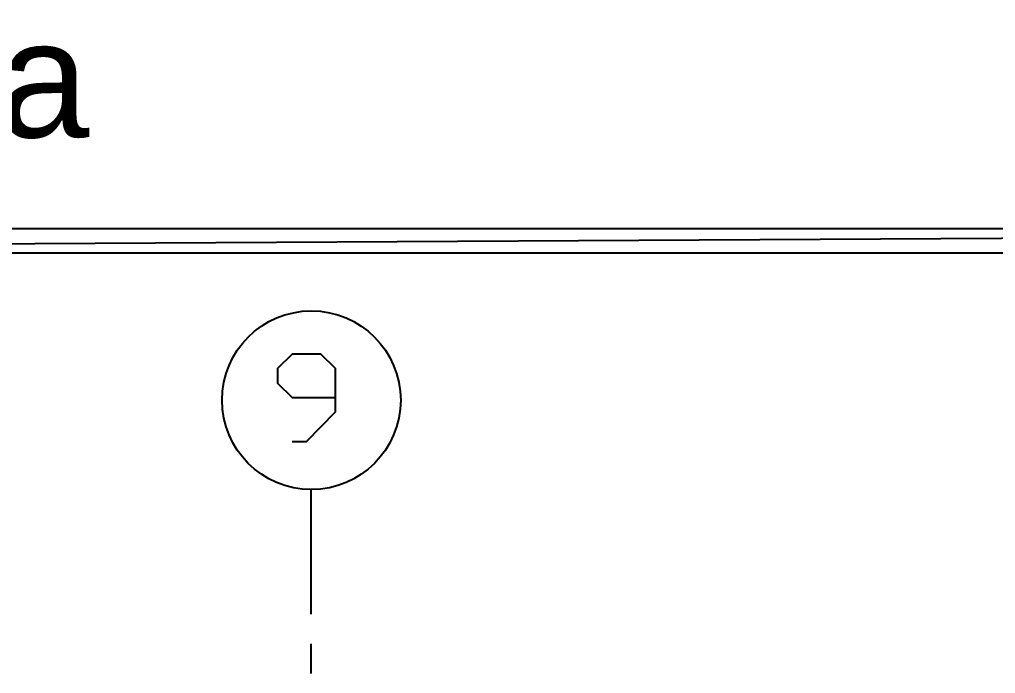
# Model space of a CAD drawing. Header units: metres. Extents: x 114 to 218, y 8 to 180.
# Drawn here: x 159.58 to 179.33, y 167.09 to 180.32 of the extents above; entities that cross this region are included whole.
import ezdxf

# ---------------------------------------------------------------- set-up
doc = ezdxf.new("R2010")
doc.units = ezdxf.units.M
doc.header["$MEASUREMENT"] = 0
doc.layers.add('A_GRID', color=7, linetype='Continuous')
doc.layers.add('PDF_Text', color=7, linetype='Continuous')
doc.styles.add('pdf_arial', font='arial.ttf', dxfattribs={"height": 2.370755})

msp = doc.modelspace()

# ---------------------------------------------------------------- linework, layer by layer
for points in [[(123.92, 176.085), (124.428, 175.593), (213.688, 176.085), (123.92, 176.085), (123.92, 176.085)], [(124.428, 175.593), (213.688, 176.085), (213.18, 175.593), (124.428, 175.593), (124.428, 175.593)]]:
    msp.add_lwpolyline(points)
at = {"layer": 'A_GRID', "color": 1, "true_color": 0xff0000}
for points in [[(165.097, 171.778), (165.389, 171.778), (165.974, 172.378), (165.974, 173.255), (165.682, 173.547), (165.097, 173.547), (164.805, 173.255), (164.805, 172.962), (165.097, 172.67), (165.974, 172.67)], [(165.482, 168.286), (165.482, 170.809)], [(165.482, 167.087), (165.482, 167.686)]]:
    msp.add_lwpolyline(points, dxfattribs=at)
msp.add_circle((165.489, 172.616), 1.807, dxfattribs=at)

# ---------------------------------------------------------------- texts
at = {"layer": 'PDF_Text', "insert": (127.135, 177.9), "char_height": 2.37075, "attachment_point": 7, "style": 'pdf_arial'}
msp.add_mtext('TFP & TFL Demo Area', dxfattribs=at)

doc.saveas('drawing.dxf')
